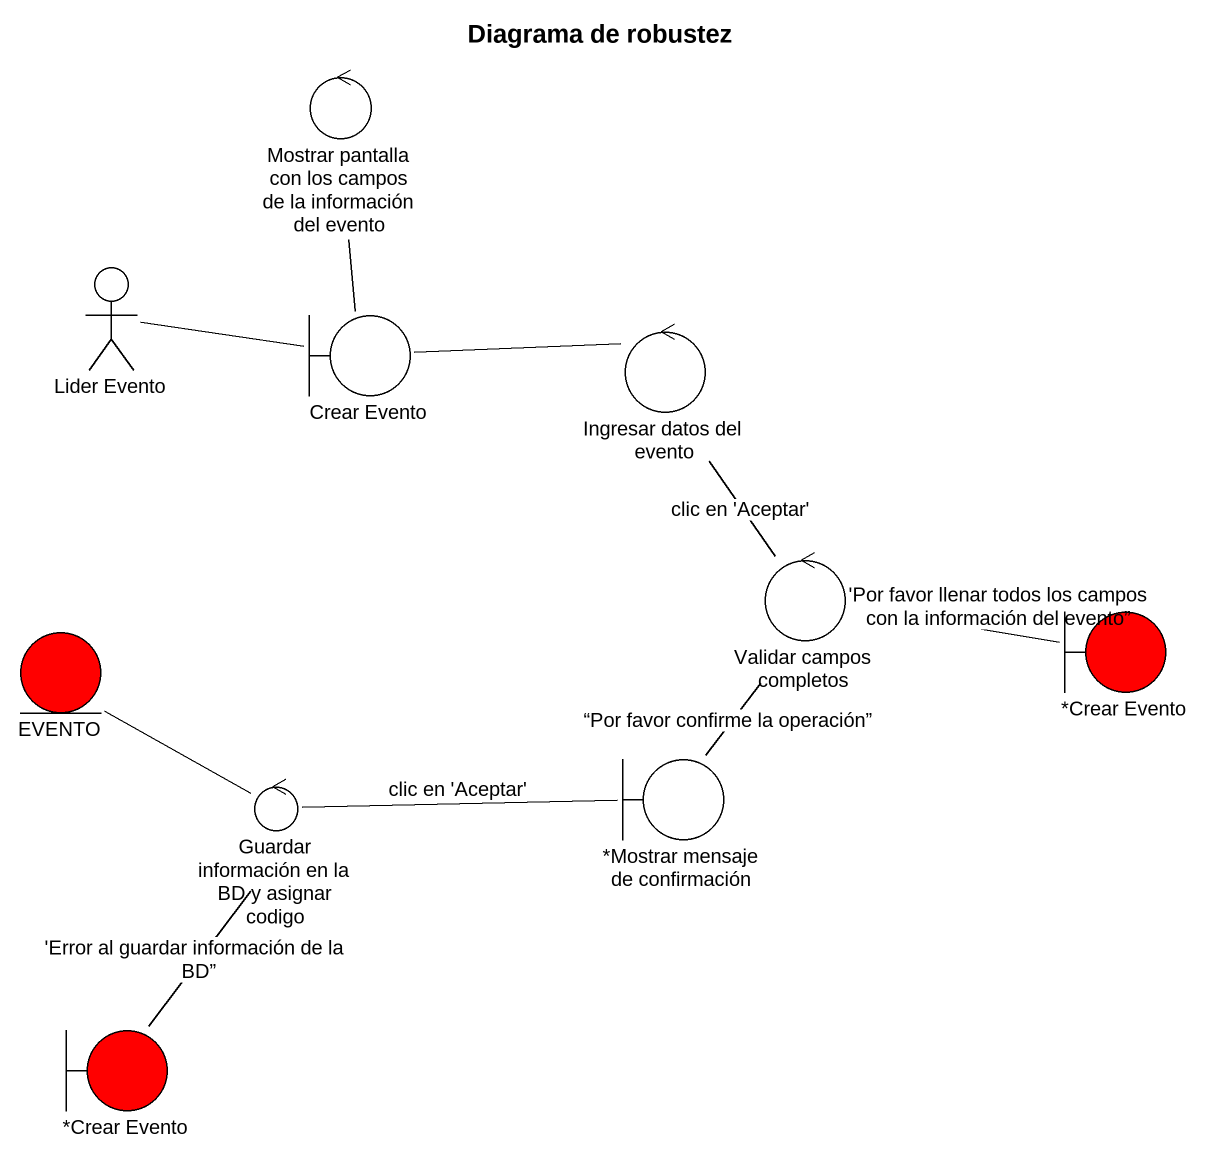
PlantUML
@startuml
title Diagrama de robustez
control "Mostrar pantalla con los campos de la información del evento" as Mostrar_pantalla_con_los
actor "Lider Evento" as Lider_Evento
boundary "Crear Evento" as Crear_Evento
control "Ingresar datos del evento" as Ingresar_datos_del_evento
control "Validar campos completos" as Validar_campos_completos
entity EVENTO #FF0000
boundary "*Crear Evento" as Crear_Evento_2 #FF0000
boundary "*Mostrar mensaje de confirmación" as Mostrar_mensaje_de
control "Guardar información en la BD y asignar codigo" as Guardar_información_en_la
boundary "*Crear Evento" as Crear_Evento_3 #FF0000
Mostrar_pantalla_con_los -- Crear_Evento
Lider_Evento -right- Crear_Evento
Crear_Evento -right- Ingresar_datos_del_evento
Ingresar_datos_del_evento -- Validar_campos_completos : clic en 'Aceptar'
Validar_campos_completos -right- Crear_Evento_2 : 'Por favor llenar todos los campos con la información del evento”
Validar_campos_completos -- Mostrar_mensaje_de : “Por favor confirme la operación”
EVENTO -- Guardar_información_en_la
Mostrar_mensaje_de -left- Guardar_información_en_la : clic en 'Aceptar'
Guardar_información_en_la -- Crear_Evento_3 : 'Error al guardar información de la BD”
@enduml
